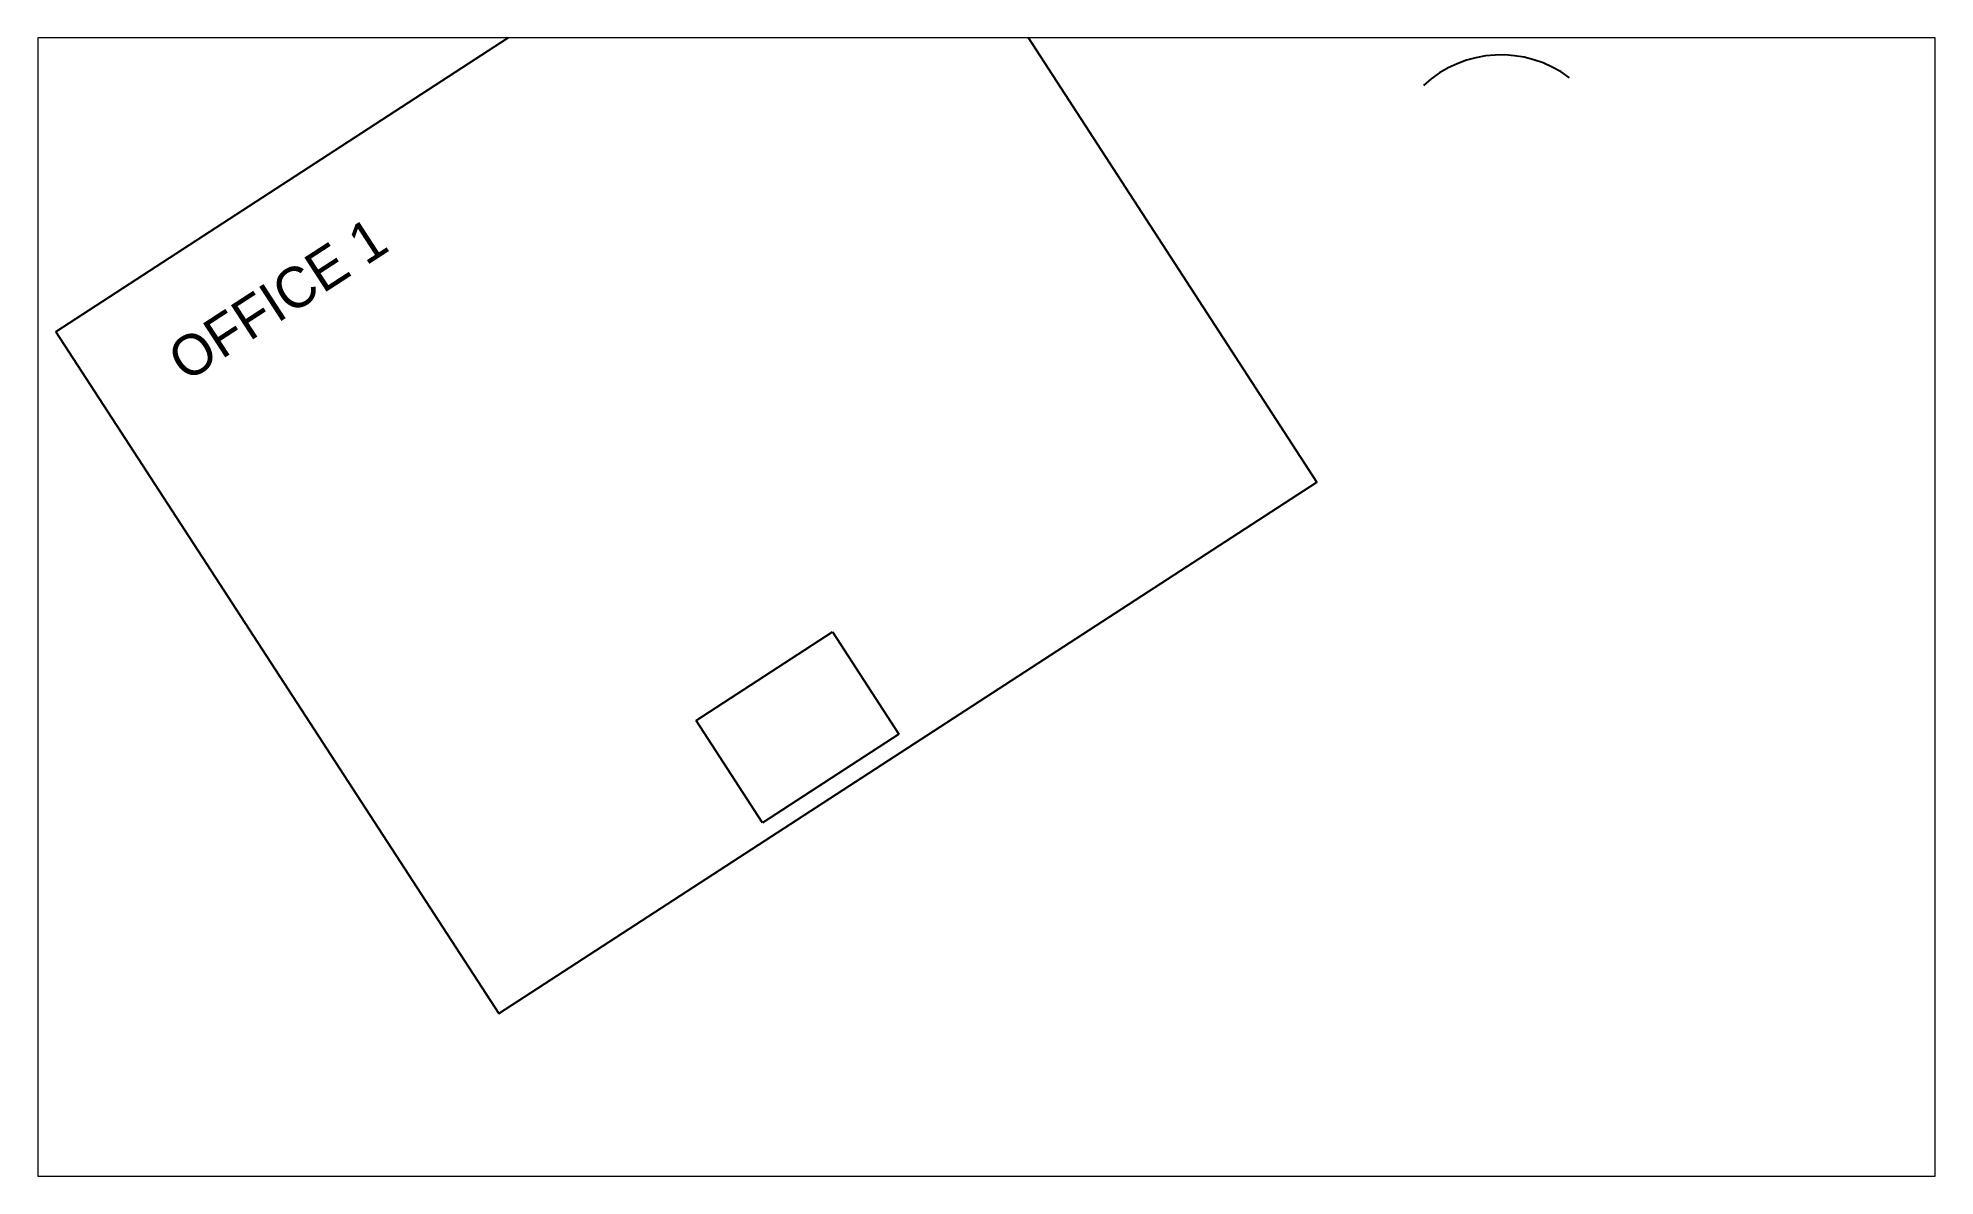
# Paper-space layout 'Layout1' of a CAD drawing. Header units: millimetres. Extents: x 50 to 250, y 40 to 160.
# The model-space entities are those that its viewports show. They can reach past a viewport. Long polylines and large blocks are cut down to what shows.
import ezdxf

# ---------------------------------------------------------------- set-up
doc = ezdxf.new("R2010")
doc.units = ezdxf.units.MM
for name, color, linetype in [('A-ANNO-TEXT', 2, 'Continuous'), ('A-AREA', 1, 'Continuous'), ('A-FURN', 3, 'Continuous'), ('A-OVERLAY', 4, 'Continuous'), ('WALLS', 1, 'Continuous')]:
    doc.layers.add(name, color=color, linetype=linetype)
picture_1 = doc.add_image_def('image1.png', size_in_pixel=(640, 480))

msp = doc.modelspace()

# ---------------------------------------------------------------- linework, layer by layer
at = {"layer": 'A-AREA'}
msp.add_lwpolyline([(0, 0), (6000, 0), (6000, 5000), (0, 5000)], close=True, dxfattribs=at)
at = {"layer": 'A-FURN'}
for centre, radius, start, end in [((8000, 3000), 500, 300, 40), ((8000, 1000), 700, 20, 100)]:
    msp.add_arc(centre, radius, start, end, dxfattribs=at)
at = {"layer": 'walls'}
for p, q in [((6000, 5000), (0, 5000)), ((0, 5000), (0, 0)), ((6000, 0), (6000, 5000)), ((0, 0), (6000, 0))]:
    msp.add_line(p, q, dxfattribs=at)

# ---------------------------------------------------------------- texts
at = {"layer": 'A-ANNO-TEXT'}
msp.add_text('OFFICE 1', height=250, dxfattribs=at).set_placement((500, 4300))

# ---------------------------------------------------------------- pictures from other files: only their frames are drawn
at = {"layer": 'A-OVERLAY'}
image = msp.add_image(picture_1, insert=(2000, 100), size_in_units=(1000, 750), dxfattribs=at)

# ---------------------------------------------------------------- next in the draw order: wipeouts: each hides what was drawn before it
msp.add_wipeout([(100, 100), (1100, 100), (1100, 600), (100, 600)])

psp = doc.layouts.get("Layout1")

# ---------------------------------------------------------------- viewports
at = {"layer": 'VIEWPORTS', "view_twist_angle": 33}
psp.add_viewport(center=(150, 100), size=(200, 120), view_center_point=(3000, 2500), view_height=7000, dxfattribs=at)

doc.saveas('drawing.dxf')
